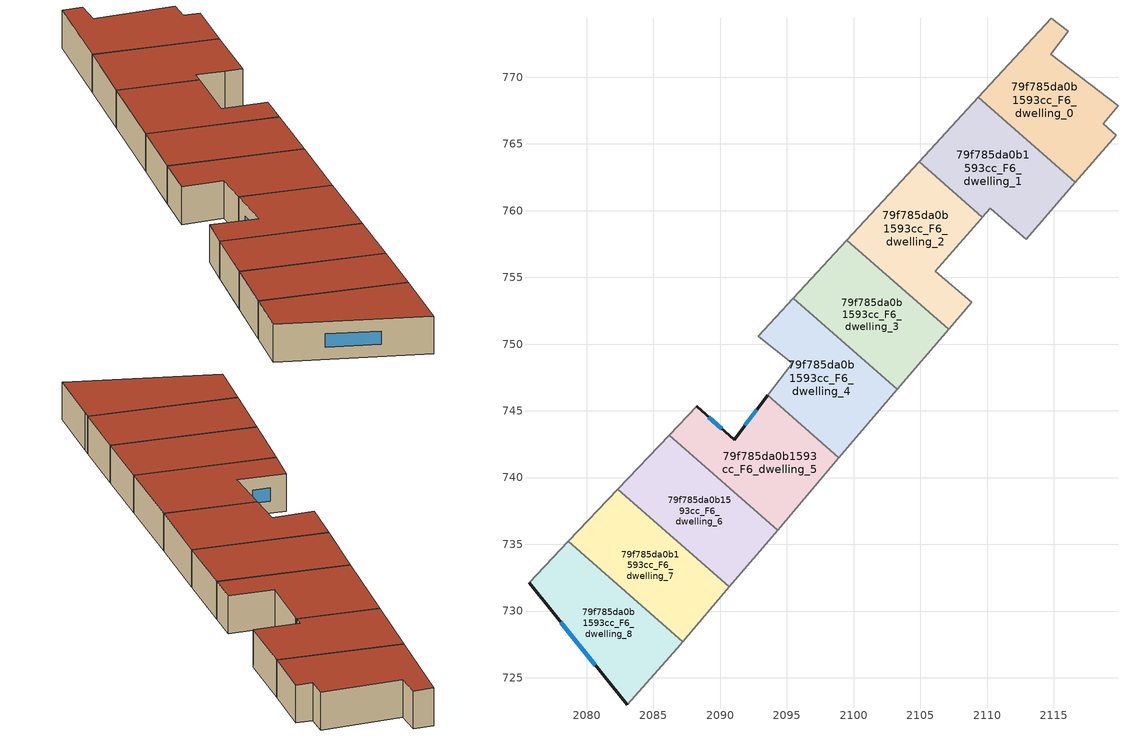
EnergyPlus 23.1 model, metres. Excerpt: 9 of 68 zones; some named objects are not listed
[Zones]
79f785da0b1593cc_F6_dwelling_0
 floor to 79f785da0b1593cc_F5_dwelling_0 (EU_floor_Construction): 2116.08,773.46 2114.77,771.74 2119.81,767.88 2118.69,766.51 2119.67,765.65 2116.62,762.12 2109.34,768.49 2114.81,774.43 z18
 wall adiabatic (EU_wall_Construction): 2116.62,762.12 2119.67,765.65 2118.69,766.51 2119.81,767.88 2114.77,771.74 2116.08,773.46 2114.81,774.43 2109.34,768.49 z18:21
 wall to 79f785da0b1593cc_F6_dwelling_1 (EU_wall_Construction): 2109.34,768.49 2116.62,762.12 z18:21
 roof outside (EU_roof_Construction): 2116.62,762.12 2119.67,765.65 2118.69,766.51 2119.81,767.88 2114.77,771.74 2116.08,773.46 2114.81,774.43 2109.34,768.49 z21
79f785da0b1593cc_F6_dwelling_1
 floor to 79f785da0b1593cc_F5_dwelling_1 (EU_floor_Construction): 2116.62,762.12 2112.96,757.87 2111.94,758.7 2110.24,760.18 2109.66,759.51 2104.9,763.67 2109.34,768.49 z18
 wall adiabatic (EU_wall_Construction): 2109.66,759.51 2110.24,760.18 2111.94,758.7 2112.96,757.87 2116.62,762.12 / 2109.34,768.49 2104.9,763.67 z18:21
 wall to 79f785da0b1593cc_F6_dwelling_2 (EU_wall_Construction): 2104.9,763.67 2109.66,759.51 z18:21
 roof outside (EU_roof_Construction): 2112.96,757.87 2116.62,762.12 2109.34,768.49 2104.9,763.67 2109.66,759.51 2110.24,760.18 2111.94,758.7 z21
79f785da0b1593cc_F6_dwelling_2
 floor to 79f785da0b1593cc_F5_dwelling_2 (EU_floor_Construction): 2109.66,759.51 2109.53,759.36 2106.13,755.46 2108.85,753.15 2107.12,751.12 2099.49,757.8 2104.9,763.67 z18
 wall adiabatic (EU_wall_Construction): 2107.12,751.12 2108.85,753.15 2106.13,755.46 2109.53,759.36 2109.66,759.51 / 2104.9,763.67 2099.49,757.8 z18:21
 wall to 79f785da0b1593cc_F6_dwelling_3 (EU_wall_Construction): 2099.49,757.8 2107.12,751.12 z18:21
 roof outside (EU_roof_Construction): 2108.85,753.15 2106.13,755.46 2109.53,759.36 2109.66,759.51 2104.9,763.67 2099.49,757.8 2107.12,751.12 z21
79f785da0b1593cc_F6_dwelling_3
 floor to 79f785da0b1593cc_F5_dwelling_3 (EU_floor_Construction): 2107.12,751.12 2103.28,746.6 2095.47,753.44 2099.49,757.8 z18
 wall adiabatic (EU_wall_Construction): 2103.28,746.6 2107.12,751.12 / 2099.49,757.8 2095.47,753.44 z18:21
 wall to 79f785da0b1593cc_F6_dwelling_4 (EU_wall_Construction): 2095.47,753.44 2103.28,746.6 z18:21
 roof outside (EU_roof_Construction): 2103.28,746.6 2107.12,751.12 2099.49,757.8 2095.47,753.44 z21
79f785da0b1593cc_F6_dwelling_4
 floor to 79f785da0b1593cc_F5_dwelling_4 (EU_floor_Construction): 2103.28,746.6 2098.91,741.47 2093.56,746.15 2095.39,748.57 2092.85,750.59 2095.47,753.44 z18
 wall adiabatic (EU_wall_Construction): 2095.47,753.44 2092.85,750.59 2095.39,748.57 2093.56,746.15 / 2098.91,741.47 2103.28,746.6 z18:21
 wall to 79f785da0b1593cc_F6_dwelling_5 (EU_wall_Construction): 2093.56,746.15 2098.91,741.47 z18:21
 roof outside (EU_roof_Construction): 2098.91,741.47 2103.28,746.6 2095.47,753.44 2092.85,750.59 2095.39,748.57 2093.56,746.15 z21
79f785da0b1593cc_F6_dwelling_5
 floor to 79f785da0b1593cc_F5_dwelling_5 (EU_floor_Construction): 2098.91,741.47 2094.3,736.06 2086.17,743.17 2088.24,745.35 2091.04,742.84 2093.56,746.15 z18
 wall outside (EU_wall_Construction): 2093.56,746.15 2091.04,742.84 2088.24,745.35 z18:21
 wall adiabatic (EU_wall_Construction): 2094.3,736.06 2098.91,741.47 / 2088.24,745.35 2086.17,743.17 z18:21
 wall to 79f785da0b1593cc_F6_dwelling_6 (EU_wall_Construction): 2086.17,743.17 2094.3,736.06 z18:21
 window (EU_Window_Construction): 2090.13,743.66 2089.15,744.54 / 2092.74,745.08 2091.86,743.92 z18.98:20.02
 roof outside (EU_roof_Construction): 2094.3,736.06 2098.91,741.47 2093.56,746.15 2091.04,742.84 2088.24,745.35 2086.17,743.17 z21
79f785da0b1593cc_F6_dwelling_6
 floor to 79f785da0b1593cc_F5_dwelling_6 (EU_floor_Construction): 2094.3,736.06 2090.7,731.83 2082.34,739.14 2086.17,743.17 z18
 wall adiabatic (EU_wall_Construction): 2090.7,731.83 2094.3,736.06 / 2086.17,743.17 2082.34,739.14 z18:21
 wall to 79f785da0b1593cc_F6_dwelling_7 (EU_wall_Construction): 2082.34,739.14 2090.7,731.83 z18:21
 roof outside (EU_roof_Construction): 2090.7,731.83 2094.3,736.06 2086.17,743.17 2082.34,739.14 z21
79f785da0b1593cc_F6_dwelling_7
 floor to 79f785da0b1593cc_F5_dwelling_7 (EU_floor_Construction): 2090.7,731.83 2087.19,727.71 2078.61,735.22 2082.34,739.14 z18
 wall adiabatic (EU_wall_Construction): 2087.19,727.71 2090.7,731.83 / 2082.34,739.14 2078.61,735.22 z18:21
 wall to 79f785da0b1593cc_F6_dwelling_8 (EU_wall_Construction): 2078.61,735.22 2087.19,727.71 z18:21
 roof outside (EU_roof_Construction): 2087.19,727.71 2090.7,731.83 2082.34,739.14 2078.61,735.22 z21
79f785da0b1593cc_F6_dwelling_8
 floor to 79f785da0b1593cc_F5_dwelling_8 (EU_floor_Construction): 2087.19,727.71 2086.77,727.22 2083.04,722.96 2075.67,732.12 2078.61,735.22 z18
 wall outside (EU_wall_Construction): 2075.67,732.12 2083.04,722.96 z18:21
 wall adiabatic (EU_wall_Construction): 2078.61,735.22 2075.67,732.12 / 2083.04,722.96 2086.77,727.22 2087.19,727.71 z18:21
 window (EU_Window_Construction): 2078.07,729.15 2080.65,725.94 z18.98:20.02
 roof outside (EU_roof_Construction): 2083.04,722.96 2086.77,727.22 2087.19,727.71 2078.61,735.22 2075.67,732.12 z21
[Building]
EU S2 Campaign: North Axis=0; Terrain=City; Solar Distribution=FullExterior
[Site:Location]
Bologna: Latitude=44.5; Longitude=11.25; Time Zone=1; Elevation=37
[SizingPeriod:WeatherFileDays]
AnnualSizingPeriod: Begin Month=1; Begin Day of Month=1; End Month=12; End Day of Month=31; Day of Week for Start Day=Monday; Use Weather File Daylight Saving Period=No; Use Weather File Rain and Snow Indicators=No
[MATERIAL]
EU_InternalMass_Material: Roughness=MediumRough; Thickness=0.1; Conductivity=1; Density=1800; Specific Heat=900; Thermal Absorptance=0.9; Solar Absorptance=0.7; Visible Absorptance=0.7
[MATERIAL:NOMASS] Roughness=MediumRough; Thermal Absorptance=0.9; Solar Absorptance=0.7; Visible Absorptance=0.7
Name | Thermal Resistance
EU_wall_NoMass | 0.905828
EU_roof_NoMass | 0.37593
EU_floor_NoMass | 0.67114
[WINDOWMATERIAL:SIMPLEGLAZINGSYSTEM]
EU_Window_SimpleGlazing: UFactor=4.52486; Solar Heat Gain Coefficient=0.85; Visible Transmittance=0.85
[CONSTRUCTION]
EU_wall_Construction: EU_wall_NoMass
EU_roof_Construction: EU_roof_NoMass
EU_floor_Construction: EU_floor_NoMass
EU_Window_Construction: EU_Window_SimpleGlazing
EU_InternalMass_Construction: EU_InternalMass_Material
[ZONE] Type=1; Multiplier=1; Ceiling Height=autocalculate; Floor Area=autocalculate; Part of Total Floor Area=Yes
Name | Volume
79f785da0b1593cc_F6_dwelling_0 | 182.476
79f785da0b1593cc_F6_dwelling_1; 79f785da0b1593cc_F6_dwelling_3 | 182.461
79f785da0b1593cc_F6_dwelling_2 | 182.468
79f785da0b1593cc_F6_dwelling_4 | 182.465
79f785da0b1593cc_F6_dwelling_5 | 182.469
79f785da0b1593cc_F6_dwelling_6 | 182.47
79f785da0b1593cc_F6_dwelling_7 | 182.492
79f785da0b1593cc_F6_dwelling_8 | 182.471
[INTERNALMASS] Construction=EU_InternalMass_Construction
Name | Zone or ZoneList | Surface Area
79f785da0b1593cc_F6_dwelling_0_EU_InternalMass | 79f785da0b1593cc_F6_dwelling_0 | 60.8251
79f785da0b1593cc_F6_dwelling_1_EU_InternalMass | 79f785da0b1593cc_F6_dwelling_1 | 60.82
79f785da0b1593cc_F6_dwelling_2_EU_InternalMass | 79f785da0b1593cc_F6_dwelling_2 | 60.8228
79f785da0b1593cc_F6_dwelling_3_EU_InternalMass | 79f785da0b1593cc_F6_dwelling_3 | 60.8204
79f785da0b1593cc_F6_dwelling_4_EU_InternalMass | 79f785da0b1593cc_F6_dwelling_4 | 60.8218
79f785da0b1593cc_F6_dwelling_5_EU_InternalMass | 79f785da0b1593cc_F6_dwelling_5 | 60.8229
79f785da0b1593cc_F6_dwelling_6_EU_InternalMass | 79f785da0b1593cc_F6_dwelling_6 | 60.8233
79f785da0b1593cc_F6_dwelling_7_EU_InternalMass | 79f785da0b1593cc_F6_dwelling_7 | 60.8309
79f785da0b1593cc_F6_dwelling_8_EU_InternalMass | 79f785da0b1593cc_F6_dwelling_8 | 60.8237
[OTHEREQUIPMENT] Fuel Type=Electricity; Design Level Calculation Method=Watts/Area; Power per Zone Floor Area=1; Fraction Latent=0; Fraction Radiant=0; Fraction Lost=0; Carbon Dioxide Generation Rate=0; EndUse Subcategory=EU_Step8_InternalGains
Name | Zone or ZoneList or Space or SpaceList | Schedule
EU_Step8_InternalGain_79f785da0b1593cc_F6_dwelling_0_f000 | 79f785da0b1593cc_F6_dwelling_0 | EU_Step8_GainSchedule_79f785da0b1593cc_F6_dwelling_0_f000
EU_Step8_InternalGain_79f785da0b1593cc_F6_dwelling_1_f000 | 79f785da0b1593cc_F6_dwelling_1 | EU_Step8_GainSchedule_79f785da0b1593cc_F6_dwelling_1_f000
EU_Step8_InternalGain_79f785da0b1593cc_F6_dwelling_2_f000 | 79f785da0b1593cc_F6_dwelling_2 | EU_Step8_GainSchedule_79f785da0b1593cc_F6_dwelling_2_f000
EU_Step8_InternalGain_79f785da0b1593cc_F6_dwelling_3_f000 | 79f785da0b1593cc_F6_dwelling_3 | EU_Step8_GainSchedule_79f785da0b1593cc_F6_dwelling_3_f000
EU_Step8_InternalGain_79f785da0b1593cc_F6_dwelling_4_f000 | 79f785da0b1593cc_F6_dwelling_4 | EU_Step8_GainSchedule_79f785da0b1593cc_F6_dwelling_4_f000
EU_Step8_InternalGain_79f785da0b1593cc_F6_dwelling_5_f000 | 79f785da0b1593cc_F6_dwelling_5 | EU_Step8_GainSchedule_79f785da0b1593cc_F6_dwelling_5_f000
EU_Step8_InternalGain_79f785da0b1593cc_F6_dwelling_6_f000 | 79f785da0b1593cc_F6_dwelling_6 | EU_Step8_GainSchedule_79f785da0b1593cc_F6_dwelling_6_f000
EU_Step8_InternalGain_79f785da0b1593cc_F6_dwelling_7_f000 | 79f785da0b1593cc_F6_dwelling_7 | EU_Step8_GainSchedule_79f785da0b1593cc_F6_dwelling_7_f000
EU_Step8_InternalGain_79f785da0b1593cc_F6_dwelling_8_f000 | 79f785da0b1593cc_F6_dwelling_8 | EU_Step8_GainSchedule_79f785da0b1593cc_F6_dwelling_8_f000
[ZONEVENTILATION:DESIGNFLOWRATE] Schedule=EU_AlwaysOn; Design Flow Rate Calculation Method=AirChanges/Hour; Air Changes per Hour=0.73129; Ventilation Type=Natural; Fan Pressure Rise=0; Fan Total Efficiency=1; Constant Term Coefficient=1; Temperature Term Coefficient=0; Velocity Term Coefficient=0; Velocity Squared Term Coefficient=0; Minimum Indoor Temperature=-100; Maximum Indoor Temperature=100; Delta Temperature=-100; Minimum Outdoor Temperature=-100; Maximum Outdoor Temperature=100; Maximum Wind Speed=40
Name | Zone or ZoneList or Space or SpaceList
EU_ConstantAir_79f785da0b1593cc_F6_dwelling_0 | 79f785da0b1593cc_F6_dwelling_0
EU_ConstantAir_79f785da0b1593cc_F6_dwelling_1 | 79f785da0b1593cc_F6_dwelling_1
EU_ConstantAir_79f785da0b1593cc_F6_dwelling_2 | 79f785da0b1593cc_F6_dwelling_2
EU_ConstantAir_79f785da0b1593cc_F6_dwelling_3 | 79f785da0b1593cc_F6_dwelling_3
EU_ConstantAir_79f785da0b1593cc_F6_dwelling_4 | 79f785da0b1593cc_F6_dwelling_4
EU_ConstantAir_79f785da0b1593cc_F6_dwelling_5 | 79f785da0b1593cc_F6_dwelling_5
EU_ConstantAir_79f785da0b1593cc_F6_dwelling_6 | 79f785da0b1593cc_F6_dwelling_6
EU_ConstantAir_79f785da0b1593cc_F6_dwelling_7 | 79f785da0b1593cc_F6_dwelling_7
EU_ConstantAir_79f785da0b1593cc_F6_dwelling_8 | 79f785da0b1593cc_F6_dwelling_8
[HVACTEMPLATE:ZONE:IDEALLOADSAIRSYSTEM] System Availability Schedule=EU_AlwaysOn; Maximum Heating Supply Air Temperature=50; Minimum Cooling Supply Air Temperature=13; Maximum Heating Supply Air Humidity Ratio=0.0156; Minimum Cooling Supply Air Humidity Ratio=0.0077; Heating Limit=NoLimit; Cooling Limit=NoLimit; Heating Availability Schedule=EU_AlwaysOn; Cooling Availability Schedule=EU_CoolingOff; Dehumidification Control Type=ConstantSensibleHeatRatio; Cooling Sensible Heat Ratio=0.7; Dehumidification Setpoint=60; Humidification Control Type=None; Humidification Setpoint=30; Outdoor Air Method=None; Outdoor Air Flow Rate per Person=0.00944; Outdoor Air Flow Rate per Zone Floor Area=0; Outdoor Air Flow Rate per Zone=0; Demand Controlled Ventilation Type=None; Outdoor Air Economizer Type=NoEconomizer; Heat Recovery Type=None; Sensible Heat Recovery Effectiveness=0.7; Latent Heat Recovery Effectiveness=0.65
Name | Template Thermostat
79f785da0b1593cc_F6_dwelling_0 | EU_HeatOnly_79f785da0b1593cc_F6_dwelling_0
79f785da0b1593cc_F6_dwelling_1 | EU_HeatOnly_79f785da0b1593cc_F6_dwelling_1
79f785da0b1593cc_F6_dwelling_2 | EU_HeatOnly_79f785da0b1593cc_F6_dwelling_2
79f785da0b1593cc_F6_dwelling_3 | EU_HeatOnly_79f785da0b1593cc_F6_dwelling_3
79f785da0b1593cc_F6_dwelling_4 | EU_HeatOnly_79f785da0b1593cc_F6_dwelling_4
79f785da0b1593cc_F6_dwelling_5 | EU_HeatOnly_79f785da0b1593cc_F6_dwelling_5
79f785da0b1593cc_F6_dwelling_6 | EU_HeatOnly_79f785da0b1593cc_F6_dwelling_6
79f785da0b1593cc_F6_dwelling_7 | EU_HeatOnly_79f785da0b1593cc_F6_dwelling_7
79f785da0b1593cc_F6_dwelling_8 | EU_HeatOnly_79f785da0b1593cc_F6_dwelling_8
[SIZING:ZONE] Zone Cooling Design Supply Air Temperature Input Method=SupplyAirTemperature; Zone Cooling Design Supply Air Temperature=13; Zone Heating Design Supply Air Temperature Input Method=SupplyAirTemperature; Zone Heating Design Supply Air Temperature=50; Zone Cooling Design Supply Air Humidity Ratio=0.008; Zone Heating Design Supply Air Humidity Ratio=0.008; Cooling Design Air Flow Method=DesignDay; Cooling Design Air Flow Rate=0; Cooling Minimum Air Flow per Zone Floor Area=0.000762; Cooling Minimum Air Flow=0; Cooling Minimum Air Flow Fraction=0.2; Heating Design Air Flow Method=DesignDay; Heating Design Air Flow Rate=0; Heating Maximum Air Flow per Zone Floor Area=0.002032; Heating Maximum Air Flow=0.141576; Heating Maximum Air Flow Fraction=0.3; Account for Dedicated Outdoor Air System=No; Dedicated Outdoor Air System Control Strategy=NeutralSupplyAir; Dedicated Outdoor Air Low Setpoint Temperature for Design=autosize; Dedicated Outdoor Air High Setpoint Temperature for Design=autosize; Zone Load Sizing Method=Sensible Load Only No Latent Load; Zone Latent Cooling Design Supply Air Humidity Ratio Input Method=HumidityRatioDifference; Zone Cooling Design Supply Air Humidity Ratio Difference=0.005; Zone Latent Heating Design Supply Air Humidity Ratio Input Method=HumidityRatioDifference; Zone Humidification Design Supply Air Humidity Ratio Difference=0.005
79f785da0b1593cc_F6_dwelling_0; 79f785da0b1593cc_F6_dwelling_1; 79f785da0b1593cc_F6_dwelling_2; 79f785da0b1593cc_F6_dwelling_3; 79f785da0b1593cc_F6_dwelling_4; 79f785da0b1593cc_F6_dwelling_5; 79f785da0b1593cc_F6_dwelling_6; 79f785da0b1593cc_F6_dwelling_7; 79f785da0b1593cc_F6_dwelling_8
[SCHEDULE:CONSTANT]
Name | Hourly Value
EU_AlwaysOn | 1
EU_CoolingOff | 0
[SCHEDULE:FILE] Column Number=1; Rows to Skip at Top=0; Number of Hours of Data=8760; Column Separator=Comma; Interpolate to Timestep=No; Minutes per Item=60; Adjust Schedule for Daylight Savings=Yes
Name | File
EU_Step8_GainSchedule_79f785da0b1593cc_F6_dwelling_0_f000 | ../../schedules/79f785da0b1593cc/79f785da0b1593cc_F6_dwelling_0_f000_gain.csv
EU_Step8_GainSchedule_79f785da0b1593cc_F6_dwelling_1_f000 | ../../schedules/79f785da0b1593cc/79f785da0b1593cc_F6_dwelling_1_f000_gain.csv
EU_Step8_GainSchedule_79f785da0b1593cc_F6_dwelling_2_f000 | ../../schedules/79f785da0b1593cc/79f785da0b1593cc_F6_dwelling_2_f000_gain.csv
EU_Step8_GainSchedule_79f785da0b1593cc_F6_dwelling_3_f000 | ../../schedules/79f785da0b1593cc/79f785da0b1593cc_F6_dwelling_3_f000_gain.csv
EU_Step8_GainSchedule_79f785da0b1593cc_F6_dwelling_4_f000 | ../../schedules/79f785da0b1593cc/79f785da0b1593cc_F6_dwelling_4_f000_gain.csv
EU_Step8_GainSchedule_79f785da0b1593cc_F6_dwelling_5_f000 | ../../schedules/79f785da0b1593cc/79f785da0b1593cc_F6_dwelling_5_f000_gain.csv
EU_Step8_GainSchedule_79f785da0b1593cc_F6_dwelling_6_f000 | ../../schedules/79f785da0b1593cc/79f785da0b1593cc_F6_dwelling_6_f000_gain.csv
EU_Step8_GainSchedule_79f785da0b1593cc_F6_dwelling_7_f000 | ../../schedules/79f785da0b1593cc/79f785da0b1593cc_F6_dwelling_7_f000_gain.csv
EU_Step8_GainSchedule_79f785da0b1593cc_F6_dwelling_8_f000 | ../../schedules/79f785da0b1593cc/79f785da0b1593cc_F6_dwelling_8_f000_gain.csv
